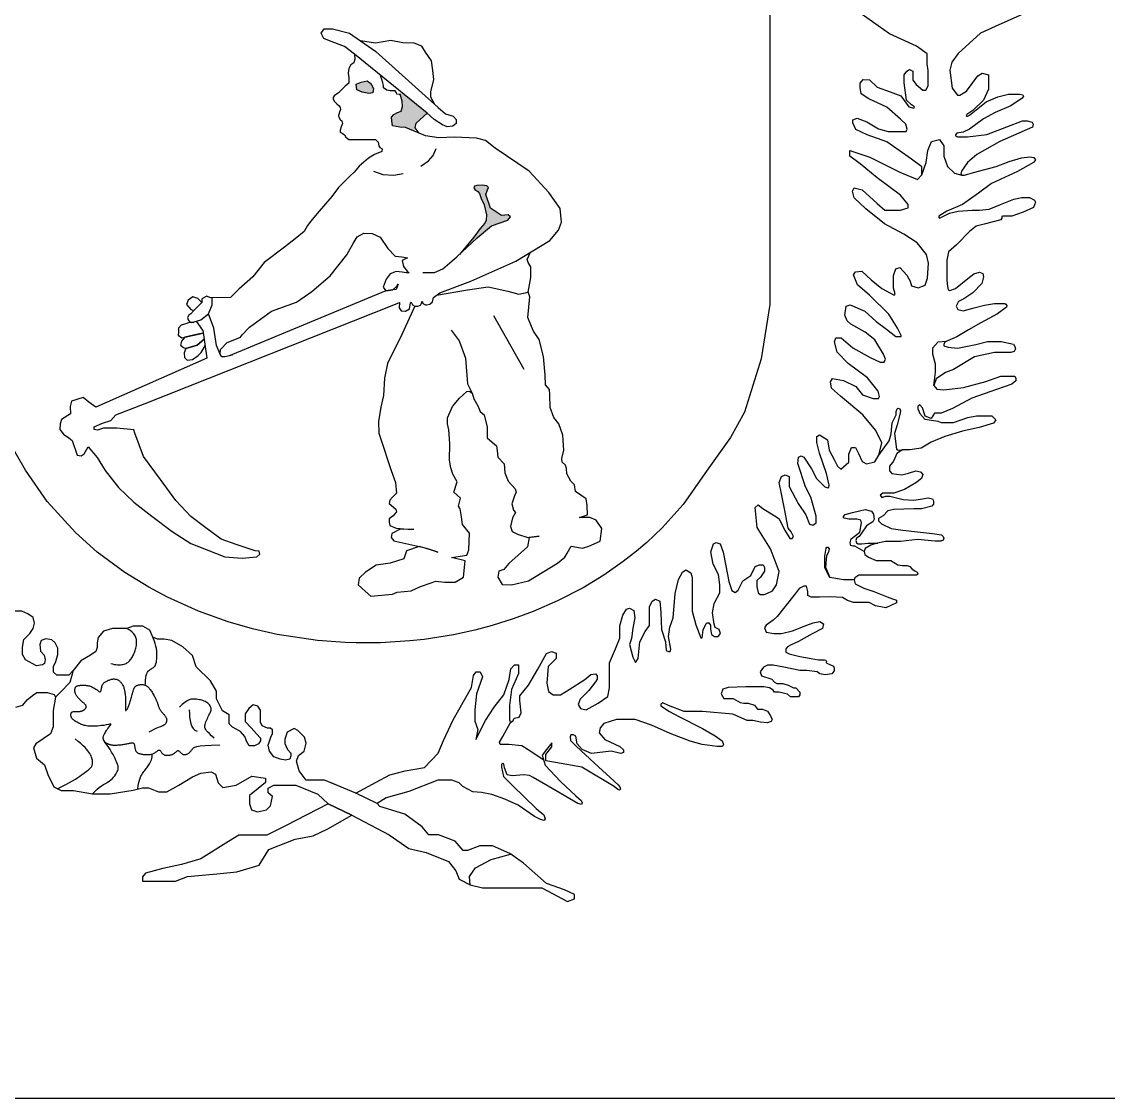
# Paper-space layout 'A4' of a CAD drawing. Header units: millimetres. Extents: x 277 to 487, y 39 to 336.
# Drawn here: x 305.95 to 318.36, y 115.08 to 127.39 of the extents above; entities that cross this region are included whole.
import ezdxf

# ---------------------------------------------------------------- set-up
doc = ezdxf.new("R2010")
doc.units = ezdxf.units.MM
doc.layers.add('ARQ_Prancha', color=7, linetype='Continuous')
doc.layers.add('ARQ_Vista 01', color=1, linetype='Continuous')

# ---------------------------------------------------------------- blocks, each defined once
blk = doc.blocks.new('BRASÃO ESTADO PARANÁ')
at = {"layer": 'ARQ_Vista 01'}
h = blk.add_hatch(color=256, dxfattribs=at)
h.paths.add_polyline_path([(3324.3, -31116.72), (3323.44, -31117.08), (3323.58, -31118.05), (3324.49, -31118.44), (3325.66, -31118.66), (3326.33, -31118.55), (3326.47, -31117.83), (3325.99, -31116.97), (3325.38, -31116.52)])
h.paths.add_polyline_path([(3331.24, -31121.73), (3330.6, -31121.95), (3329.95, -31122.28), (3329.53, -31122.78), (3329.59, -31123.38), (3329.75, -31124.28), (3330.98, -31124.5), (3331.98, -31124.56), (3333.46, -31125.17), (3333.82, -31123.8), (3335.7, -31122.05), (3331.54, -31118.68), (3331.06, -31118.78), (3331.38, -31119.99), (3331.48, -31120.93)])
blk.add_hatch(color=256, dxfattribs=at).paths.add_polyline_path([(3349.6, -31140.52), (3350.07, -31139.99), (3349.68, -31139.63), (3348.55, -31139.76), (3346.66, -31138.45), (3345.81, -31136.12), (3346.14, -31135.33), (3346.27, -31134.89), (3346.03, -31134.62), (3345.17, -31134.52), (3344.29, -31134.55), (3343.89, -31134.67), (3343.77, -31134.97), (3343.93, -31135.24), (3344.64, -31135.73), (3345.03, -31136.83), (3345.57, -31137.9), (3345.96, -31139.6), (3345.89, -31140.52), (3345.66, -31141.08), (3344.85, -31141.97), (3343.76, -31143.49), (3341.29, -31146.45), (3344.36, -31143.62), (3346.83, -31141.52)])
for points in [[(3438.47, -31104.96), (3433.73, -31107.13), (3431.15, -31108.24), (3427.31, -31111.75), (3426.23, -31113.29), (3425.89, -31114.67), (3426.29, -31117.77), (3427.19, -31118.96), (3427.59, -31118.96), (3428.77, -31118.27), (3430.73, -31115.65), (3431.45, -31115.19), (3432.56, -31115.47), (3432.56, -31117.91), (3431.67, -31119.82), (3429.87, -31121.61), (3428.83, -31122.33), (3428.73, -31122.52), (3428.78, -31122.6), (3428.92, -31122.6), (3429.28, -31122.39), (3432.18, -31120.13), (3434.15, -31119.23), (3436, -31118.77), (3437.96, -31118.77), (3438.45, -31118.9), (3438.58, -31119.14), (3438.38, -31119.5), (3436.42, -31120.81), (3433.73, -31121.96), (3431.72, -31123.06), (3429.29, -31124.84), (3428.19, -31125.38), (3427.09, -31125.54), (3426.86, -31125.83), (3426.86, -31125.97), (3427.21, -31126.14), (3428.93, -31126.14), (3432.28, -31125.77), (3435.71, -31124.45), (3438.44, -31123.4), (3439.23, -31123.4), (3440.1, -31123.64), (3440.28, -31123.96), (3440.12, -31124.5), (3434.52, -31126.95), (3430.53, -31129.19), (3428.93, -31130.56), (3427.91, -31132.1), (3427.76, -31132.54), (3427.95, -31132.76), (3428.43, -31132.76), (3429.96, -31132.34), (3433.89, -31131.29), (3436.12, -31130.39), (3438.23, -31129.79), (3439.69, -31129.6), (3440.39, -31129.73), (3440.69, -31130.11), (3440.34, -31130.61), (3437.54, -31132.15), (3433.1, -31134.21), (3430.81, -31135.87), (3428.07, -31137.86), (3425.34, -31138.97), (3423.96, -31139.87), (3423.96, -31140.1), (3424.1, -31140.18), (3424.46, -31140.05), (3425.82, -31139.31), (3427.3, -31138.98), (3429.75, -31138.84), (3430.99, -31138.84), (3432.65, -31138.62), (3434.6, -31137.86), (3436.92, -31136.89), (3438.32, -31136.65), (3439.61, -31136.65), (3440.5, -31137.08), (3440.65, -31137.42), (3440.31, -31138.36), (3438.55, -31139.14), (3436.56, -31139.87), (3435.17, -31139.87), (3435.01, -31139.87), (3434.88, -31139.91), (3434.84, -31140), (3434.84, -31140.18), (3434.67, -31140.48), (3431.8, -31141.22), (3430.41, -31141.58), (3429.25, -31142.47), (3427.03, -31144.79), (3425.63, -31145.98), (3425.36, -31147.46), (3425.36, -31150.88), (3425.48, -31151.98), (3425.61, -31152.56), (3425.91, -31152.66), (3426.84, -31152.36), (3428.97, -31150.64), (3430, -31149.78), (3430.99, -31149.54), (3431.57, -31149.72), (3431.71, -31150.34), (3431.41, -31151.46), (3429.86, -31153.06), (3428.28, -31154.12), (3427.4, -31154.6), (3426.98, -31155.36), (3427.25, -31155.94), (3428.17, -31156.17), (3430.06, -31155.69), (3431.86, -31155.21), (3433.61, -31154.93), (3435.35, -31154.93), (3435.54, -31155.04), (3435.74, -31155.29), (3435.64, -31155.56), (3434.11, -31156.71), (3431.24, -31158.29), (3429.1, -31159.47), (3427.11, -31160.69), (3425.06, -31161.53), (3424.86, -31161.93), (3424.86, -31162.24), (3425.59, -31162.48), (3427.19, -31162.62), (3430.37, -31161.99), (3432.37, -31161.48), (3434.72, -31161.48), (3436.84, -31161.93), (3437.11, -31162.33), (3437.21, -31162.74), (3437, -31163.19), (3436.42, -31163.37), (3433.58, -31163.37), (3430.13, -31164.14), (3426.52, -31166.31), (3425.11, -31166.86), (3423.53, -31167.91), (3423.15, -31169.06), (3423.63, -31169.69), (3424.85, -31169.83), (3428.22, -31169.4), (3432.11, -31168.37), (3434.69, -31167.49), (3437.07, -31167.49), (3437.29, -31167.87), (3437.29, -31168.25), (3436.57, -31168.83), (3433.91, -31169.78), (3429.7, -31171.24), (3426.36, -31173.03), (3424.41, -31173.88), (3423.24, -31173.88), (3422.68, -31174.75), (3421.62, -31174.37), (3421.17, -31172.96), (3420.73, -31172.43), (3420.39, -31172.66), (3420.39, -31173.11), (3420.73, -31173.89), (3421.57, -31174.89), (3422.72, -31175.05), (3423.79, -31175.22), (3424.4, -31175.44), (3426.53, -31175.44), (3429, -31174.63), (3430.46, -31174.34), (3433.13, -31174.34), (3433.82, -31174.99), (3433.44, -31175.56), (3430.95, -31176.33), (3428.09, -31176.95), (3425.02, -31177.9), (3422.68, -31178.88), (3420.94, -31179.9), (3418.97, -31180.17), (3417.7, -31180.17), (3416.72, -31180.83), (3416.19, -31182.12), (3415.45, -31182.98), (3415.45, -31183.82), (3415.88, -31184.27), (3417.6, -31184.5), (3418.73, -31184.24), (3419.99, -31183.81), (3420.83, -31184), (3421.23, -31184.44), (3420.97, -31185.13), (3420.04, -31185.87), (3418.09, -31187.02), (3416.25, -31187.69), (3414.32, -31187.69), (3413.86, -31188.01), (3414.16, -31188.44), (3414.86, -31188.21), (3415.51, -31188.21), (3416.68, -31188.48), (3417.83, -31188.74), (3419.6, -31188.88), (3420.85, -31188.71), (3422.12, -31188.48), (3422.88, -31188.62), (3423.07, -31188.98), (3423.07, -31189.55), (3422.77, -31189.89), (3420.98, -31190.37), (3419.66, -31190.37), (3416.21, -31190.49), (3415.16, -31190.72), (3414.37, -31191.58), (3413.55, -31192.06), (3413.55, -31192.44), (3414.11, -31192.96), (3415.75, -31193.78), (3417.75, -31194.08), (3420.29, -31194.32), (3422.89, -31194.65), (3424.46, -31194.88), (3424.75, -31195.15), (3424.84, -31195.43), (3424.75, -31195.76), (3424.34, -31195.96), (3423.35, -31195.96), (3420.33, -31195.64), (3417.4, -31196.02), (3414.78, -31196.02), (3413.11, -31196.36), (3412.27, -31196.66), (3411.26, -31197.21), (3411.1, -31197.71), (3411.19, -31198.24), (3411.83, -31198.74), (3413.2, -31199.3), (3415.08, -31199.3), (3415.71, -31199.3), (3416.89, -31200.01), (3417.71, -31200.14), (3418.53, -31200.14), (3418.97, -31200.3), (3419.37, -31200.81), (3419.86, -31201.06), (3420.22, -31201.32), (3420.39, -31201.53), (3420.39, -31201.65), (3420.13, -31201.83), (3418.83, -31201.83), (3414.93, -31201.83), (3412.66, -31201.83), (3410.17, -31201.83), (3409.85, -31202.03), (3409.49, -31202.3), (3409.35, -31202.62), (3409.54, -31203.3), (3411.02, -31204.05), (3412.8, -31204.65), (3415.09, -31205.54), (3416.02, -31205.88), (3416.67, -31206.14), (3416.67, -31206.61), (3415.73, -31207.05), (3414.85, -31207.46), (3413.08, -31207.1), (3411.94, -31206.54), (3410.67, -31206.54), (3409.25, -31206.54), (3408.24, -31206.19), (3407.38, -31205.67), (3405.31, -31205.53), (3403.41, -31205.62), (3401.94, -31205.62), (3401.36, -31205.32), (3401.36, -31204.62), (3401.13, -31203.7), (3400.71, -31203.7), (3399.89, -31204.13), (3399.19, -31205.06), (3397.43, -31207.29), (3396.1, -31208.95), (3395.39, -31209.61), (3394.22, -31210.45), (3393.91, -31210.89), (3394.2, -31211.63), (3395.54, -31211.89), (3396.85, -31211.89), (3398.74, -31211.41), (3401.19, -31210.47), (3402.3, -31210.05), (3403.44, -31209.82), (3404.06, -31210.22), (3403.91, -31211.04), (3402.12, -31211.93), (3399.8, -31213.28), (3398.53, -31213.85), (3397.85, -31214.19), (3397.59, -31214.55), (3397.59, -31215.13), (3398.17, -31215.39), (3399.99, -31215.86), (3401.97, -31216.19), (3403.2, -31216.41), (3404.24, -31216.41), (3404.47, -31216.5), (3404.59, -31216.7), (3404.57, -31216.91), (3404.64, -31217.03), (3405.16, -31217.25), (3405.79, -31217.52), (3405.91, -31217.88), (3405.91, -31218.33), (3405.5, -31218.87), (3404.35, -31219.03), (3403.45, -31218.87), (3402.97, -31218.52), (3401.23, -31218.26), (3400.03, -31218.26), (3397.24, -31217.72), (3395.39, -31217.36), (3394.42, -31217.36), (3393.71, -31217.68), (3393.16, -31218.49), (3393.37, -31219.22), (3395.2, -31219.76), (3395.62, -31220.3), (3396.01, -31220.54), (3397.05, -31220.54), (3398.01, -31220.78), (3398.9, -31221.29), (3399.33, -31221.29), (3400.03, -31222.04), (3400.03, -31222.46), (3399.76, -31222.8), (3398.41, -31222.8), (3397.87, -31222.38), (3397.37, -31222.22), (3396.46, -31222.03), (3395.66, -31222.03), (3395.41, -31221.65), (3394.79, -31221.25), (3393.82, -31221.09), (3392.44, -31221.09), (3390.7, -31221.09), (3387.62, -31221.21), (3386.73, -31221.48), (3386.45, -31222.32), (3386.89, -31223.09), (3388.53, -31223.09), (3389.72, -31223.79), (3390.32, -31223.93), (3391.09, -31223.93), (3392.2, -31224.26), (3392.68, -31224.97), (3393.56, -31224.97), (3394.4, -31225.29), (3394.97, -31226.09), (3395.21, -31226.73), (3395.06, -31227.1), (3394.4, -31227.3), (3393.22, -31227.18), (3391.92, -31226.88), (3390.91, -31226.88), (3388.43, -31225.8), (3383.24, -31225.36), (3380.05, -31225.36), (3377.37, -31224.31), (3376.35, -31223.85), (3376.05, -31224.08), (3376.05, -31224.37), (3377.51, -31225.33), (3379.15, -31226.24), (3383.23, -31228.3), (3385.4, -31229.56), (3386.62, -31230.44), (3386.86, -31231.04), (3386.64, -31231.39), (3385.75, -31231.39), (3383.15, -31231.02), (3381.07, -31230.45), (3377.61, -31229.14), (3374.43, -31227.73), (3371.58, -31226.74), (3368.37, -31226.74), (3366.18, -31227.45), (3365.58, -31228.17), (3365.41, -31229.02), (3366.35, -31230.2), (3368.94, -31231.4), (3369.61, -31231.95), (3369.61, -31232.42), (3369.15, -31232.6), (3367.43, -31232.18), (3364.05, -31232.61), (3362.45, -31231.93), (3361.58, -31230.91), (3361.38, -31229.6), (3360.94, -31229.39), (3360.52, -31229.39), (3360.36, -31229.73), (3360.44, -31230.35), (3361.43, -31231.31), (3364.6, -31234.26), (3368.65, -31238.02), (3368.95, -31238.36), (3369.09, -31238.74), (3368.91, -31238.91), (3368.61, -31238.8), (3367.99, -31238.29), (3362.4, -31234.98), (3357.85, -31234.15), (3356.18, -31233.87), (3356.18, -31232.75), (3357.21, -31231.43), (3357.21, -31230.78), (3356.31, -31231.92), (3355.54, -31232.89), (3356.08, -31234.61), (3358.72, -31237.41), (3361.36, -31239.89), (3362.28, -31240.74), (3362.45, -31241.12), (3362.34, -31241.38), (3361.71, -31241.25), (3356.56, -31238.24), (3353.99, -31236.74), (3353.38, -31236.39), (3352.36, -31236.28), (3350.39, -31236.48), (3349.51, -31236.3), (3349.06, -31235.08), (3348.94, -31234.4), (3348.75, -31234.31), (3348.55, -31234.46), (3348.55, -31234.95), (3348.9, -31236.58), (3350.41, -31238.12), (3354.54, -31242.11), (3355.83, -31243.16), (3356.06, -31243.86), (3355.88, -31244.19), (3355.24, -31243.98), (3354.21, -31243.45), (3351.41, -31241.54), (3349.12, -31240.49), (3346.87, -31239.7), (3345.1, -31239.35), (3343.58, -31239.21), (3341.84, -31238.32), (3341.21, -31237.64), (3339.95, -31237.2), (3337.53, -31237.2), (3332.55, -31239.17), (3328.66, -31240.26), (3327.07, -31241.25), (3323.42, -31239.45), (3326.91, -31237.55), (3329.26, -31236.27), (3331.92, -31235.62), (3335.26, -31235.01), (3337.63, -31232.55), (3338.53, -31230.36), (3340.22, -31226.78), (3342.13, -31223.34), (3343.33, -31221.22), (3343.73, -31219.13), (3344.19, -31218.52), (3344.83, -31218.52), (3345.24, -31219.34), (3344.24, -31222.3), (3343.92, -31225.08), (3343.92, -31227.01), (3344.46, -31228.45), (3344.12, -31230.21), (3345.79, -31226.9), (3347.28, -31224.59), (3348.92, -31222.46), (3349.85, -31219.81), (3350.17, -31217.98), (3350.75, -31217.32), (3351.47, -31217.32), (3351.47, -31218.8), (3350.25, -31221.56), (3349.93, -31224.33), (3349.93, -31226.79), (3350.11, -31227.27), (3350.52, -31226.92), (3350.73, -31226.48), (3351.57, -31226.34), (3351.93, -31225.59), (3351.72, -31223.48), (3351.72, -31222.65), (3353.18, -31220.83), (3354.8, -31218.03), (3356.27, -31215.34), (3357.18, -31215.01), (3357.94, -31215.3), (3357.94, -31216.23), (3356.61, -31217.61), (3356.36, -31220.47), (3356.65, -31221.92), (3357.45, -31222.5), (3358.72, -31222.5), (3360.21, -31221.56), (3362.9, -31219.83), (3363.97, -31218.99), (3364.73, -31218.84), (3365.05, -31219.19), (3365.05, -31219.75), (3364.75, -31220.25), (3363.58, -31221.7), (3362.09, -31223.23), (3361.76, -31224.13), (3362.15, -31224.82), (3363.16, -31225.07), (3365.23, -31223.92), (3366.89, -31222.76), (3367.18, -31221.26), (3367.18, -31216.96), (3368.2, -31214.55), (3368.93, -31212.67), (3368.93, -31210.55), (3369.45, -31208.73), (3370.12, -31207.66), (3370.62, -31207.49), (3371.36, -31207.93), (3371.52, -31209.19), (3371.19, -31210.98), (3370.97, -31212.75), (3370.62, -31213.79), (3371.21, -31216), (3371.67, -31216.88), (3372.09, -31216.2), (3372.42, -31213.33), (3373.32, -31211.55), (3374.04, -31210.51), (3374.04, -31207.27), (3374.53, -31206.31), (3375.11, -31205.96), (3375.85, -31206.28), (3376, -31208.24), (3376.16, -31211.2), (3376.8, -31213.33), (3376.95, -31214.8), (3377.32, -31215.01), (3377.64, -31215.01), (3377.75, -31214.57), (3377.35, -31212.38), (3377.59, -31210.81), (3378.13, -31209.2), (3378.5, -31205.01), (3379.07, -31202.59), (3379.76, -31201.3), (3380.35, -31200.9), (3381.18, -31201.4), (3381.42, -31202.25), (3381.42, -31204.7), (3381.42, -31208.03), (3382.08, -31210.4), (3382.93, -31212.61), (3383.14, -31212.61), (3383.35, -31211.27), (3383.83, -31210.19), (3384.03, -31210.04), (3384.33, -31210.04), (3384.61, -31210.47), (3384.61, -31211.16), (3384.78, -31212.05), (3385.27, -31212.4), (3385.89, -31212.4), (3386.29, -31211.86), (3386.07, -31211.2), (3385.39, -31210.83), (3385.2, -31210.25), (3384.94, -31208.32), (3385.22, -31206.69), (3386.23, -31204.87), (3386.23, -31203.48), (3385.98, -31201.69), (3385.03, -31199.93), (3384.65, -31197.81), (3385.1, -31196.41), (3385.59, -31196.16), (3386.27, -31196.41), (3386.8, -31197.85), (3387.24, -31200.18), (3387.75, -31202.93), (3388.25, -31204.45), (3388.86, -31204.8), (3389.36, -31204.39), (3390.15, -31202.8), (3391.57, -31201.85), (3392.28, -31200.35), (3393.04, -31200.01), (3393.66, -31200.01), (3393.9, -31200.48), (3393.9, -31201.12), (3393.21, -31202.15), (3392.58, -31202.72), (3392.58, -31203.76), (3392.79, -31204.89), (3393.15, -31205.18), (3393.87, -31205.18), (3394.29, -31204.96), (3395.27, -31204.52), (3395.97, -31203.46), (3396.44, -31201.21), (3394.96, -31197.3), (3392.63, -31193.61), (3392.27, -31190.12), (3392.79, -31189.69), (3393.6, -31190.32), (3395.56, -31191.53), (3396.36, -31192.05), (3397.5, -31194.16), (3398.28, -31195.5), (3398.67, -31195.5), (3398.89, -31195.16), (3398.51, -31194.32), (3397.98, -31193.71), (3397.41, -31190.63), (3396.86, -31187.79), (3396.44, -31185.85), (3396.85, -31184.8), (3397.49, -31184.49), (3398.19, -31184.77), (3398.19, -31185.32), (3398.19, -31186.49), (3399.72, -31189.45), (3401.02, -31191.4), (3401.69, -31192.99), (3402.25, -31193.2), (3402.85, -31192.77), (3402.85, -31191.61), (3401.89, -31188.34), (3401, -31186.56), (3399.66, -31182.57), (3399.79, -31181.44), (3400.21, -31181.24), (3400.68, -31181.44), (3402, -31183.46), (3402.87, -31185.13), (3404.31, -31186.6), (3404.82, -31186.77), (3405, -31186.68), (3405.08, -31186.3), (3404.59, -31184.29), (3403.4, -31180.78), (3402.94, -31178.91), (3402.94, -31177.9), (3403.42, -31177.6), (3404.76, -31178.47), (3405.06, -31180.23), (3406.01, -31181.94), (3406.5, -31182.99), (3407.1, -31183.53), (3408.43, -31182.29), (3408.43, -31180.91), (3408.91, -31179.79), (3409.58, -31179.79), (3410.15, -31180.83), (3410.73, -31182.21), (3411.51, -31182.58), (3412.97, -31182.28), (3413.61, -31181.11), (3414.13, -31178.98), (3413.11, -31176.86), (3410.9, -31174.17), (3407.01, -31170.94), (3405.49, -31169.54), (3405.29, -31168.45), (3405.64, -31167.88), (3407.56, -31168.19), (3409.66, -31169.23), (3410.8, -31170.67), (3412.66, -31171.3), (3413.6, -31171.3), (3413.74, -31170.96), (3413.5, -31170.04), (3411.67, -31167.73), (3408.37, -31165.26), (3406.45, -31163.32), (3406.01, -31161.57), (3406.24, -31160.87), (3407.12, -31160.87), (3409.13, -31162.6), (3412.16, -31164.24), (3413.89, -31165.07), (3414.53, -31165.07), (3414.81, -31164.53), (3414.44, -31163.69), (3412.93, -31161.21), (3411.3, -31159.9), (3408.79, -31158.47), (3408.15, -31157.92), (3407.76, -31156.92), (3407.97, -31155.4), (3408.68, -31155.18), (3411.19, -31156.24), (3413.16, -31158.05), (3414.95, -31159.36), (3416.54, -31160.64), (3417.49, -31160.64), (3417.49, -31160.43), (3416.86, -31159.16), (3415.38, -31156.76), (3412.05, -31153.48), (3409.94, -31151.69), (3409.28, -31149.96), (3409.63, -31149.48), (3410.7, -31149.33), (3412.32, -31150.87), (3414.18, -31152.32), (3416.3, -31153.5), (3416.48, -31153.28), (3416.19, -31152.29), (3416.19, -31150.11), (3416.56, -31148.92), (3417.27, -31148.7), (3418.49, -31150.04), (3419.06, -31151.08), (3419.29, -31151.88), (3420.4, -31152.23), (3421.65, -31151.76), (3422.03, -31150.54), (3422.21, -31147.98), (3421.86, -31146.45), (3420.23, -31144.45), (3417.92, -31142.94), (3414.62, -31141.19), (3411.39, -31138.59), (3409.39, -31136.68), (3409.11, -31135.55), (3409.4, -31134.97), (3410.74, -31135.33), (3413.36, -31137.66), (3414.69, -31138.83), (3417.38, -31138.83), (3418.69, -31138.39), (3418.69, -31137.83), (3417.35, -31136.23), (3413.37, -31133.21), (3410.4, -31130.83), (3408.63, -31129.52), (3408.63, -31128.5), (3412.07, -31129.66), (3417.26, -31132.24), (3420.32, -31133.55), (3421.04, -31132.74), (3421.04, -31131.36), (3419.27, -31130.02), (3415.02, -31127.02), (3411.63, -31125.82), (3409.68, -31124.9), (3409.13, -31123.77), (3409.13, -31123.23), (3409.87, -31122.95), (3411.54, -31123.56), (3413.6, -31124.8), (3415.23, -31125.23), (3417.22, -31125.23), (3418.33, -31125.23), (3418.54, -31124.81), (3418.32, -31123.97), (3417.37, -31123.13), (3414.99, -31121.03), (3411.92, -31119.62), (3410.59, -31118.74), (3410.39, -31117.66), (3410.39, -31116.87), (3410.92, -31116.24), (3412.02, -31116.34), (3413.32, -31117.57), (3415.61, -31118.38), (3417.42, -31119.06), (3418.83, -31120.99), (3419.69, -31121.23), (3419.78, -31120.98), (3419.28, -31120.65), (3418.42, -31119.85), (3418.03, -31116.82), (3418.03, -31115.45), (3418.45, -31114.83), (3418.92, -31114.56), (3419.52, -31114.8), (3419.52, -31115.45), (3419.52, -31116.37), (3420.07, -31117.14), (3421.25, -31118.08), (3421.76, -31118.08), (3422.17, -31117.33), (3422.17, -31115.88), (3422.17, -31114.7), (3421.96, -31113.55), (3421.96, -31111.84), (3420.14, -31110.51), (3415.5, -31108.37), (3410.58, -31104.9)], [(3394.82, -31058.62), (3394.82, -31155.11), (3393.31, -31164.48), (3390.45, -31173.71), (3388.07, -31178.08), (3384.03, -31183.72), (3379.87, -31189.6), (3376.23, -31193.66), (3373.58, -31196.16), (3371.81, -31197.68), (3369.53, -31199.47), (3366.18, -31201.81), (3362.61, -31203.98), (3358.22, -31206.26), (3353.98, -31208.11), (3350.56, -31209.37), (3346.94, -31210.51), (3343.92, -31211.31), (3340.28, -31212.1), (3335.17, -31212.91), (3332.71, -31213.18), (3327.63, -31213.49), (3323.45, -31213.51), (3321.54, -31213.45), (3316.79, -31213.09), (3309.83, -31212.04), (3305.6, -31211.08), (3301.37, -31209.87), (3296.25, -31208.03), (3290.89, -31205.62), (3287.69, -31203.91), (3283.56, -31201.36), (3278.8, -31197.84), (3275.01, -31194.46), (3270.17, -31189.13), (3266.4, -31183.72), (3261.47, -31175.19)], [(3323.16, -31111.87), (3321.47, -31110.54), (3318.86, -31109.56), (3317.88, -31109.19), (3317.43, -31108.28), (3317.92, -31107.5), (3319.35, -31107.5), (3322.3, -31108.24), (3326.83, -31111.43), (3337.62, -31121.08), (3338.87, -31122.2), (3340.2, -31122.59), (3340.72, -31123.18), (3340.72, -31123.87), (3340.13, -31124.31), (3339.17, -31124.42), (3338.34, -31124.11), (3336.89, -31123.18), (3335.61, -31121.98)], [(3337.04, -31120.57), (3336.32, -31119.3), (3336.34, -31118.39), (3336.85, -31116.27), (3336.68, -31114.68), (3336.46, -31113.06), (3335.45, -31111.52), (3334.77, -31110.49), (3333.45, -31109.98), (3331.52, -31109.91), (3329.42, -31109.52), (3326.82, -31109.98), (3324.22, -31109.59)], [(3306.01, -31197.6), (3302.77, -31196.5), (3300.17, -31195.62), (3297.54, -31193.66), (3294.91, -31191.69), (3292.36, -31188.94), (3289.68, -31185.28), (3286.78, -31181.33), (3285.26, -31177.33), (3285.09, -31176.72), (3282.17, -31176.44), (3279.89, -31176.44), (3278.82, -31176.81), (3278.28, -31176.67), (3278.23, -31176.23), (3279.71, -31175.57), (3281.13, -31175.15), (3282, -31174.15), (3287.04, -31172.16), (3330.22, -31155.06), (3330.95, -31154.77), (3330.9, -31155.67), (3331.21, -31156.21), (3331.95, -31156.25), (3332.67, -31155.83), (3332.83, -31154.83), (3332.96, -31154.72), (3333.06, -31154.92), (3333.19, -31155.16), (3333.58, -31155.4), (3334.12, -31155.36), (3334.53, -31155.24), (3334.72, -31154.85), (3334.84, -31154.51), (3334.96, -31154.91), (3335.43, -31155.16), (3335.65, -31155.14), (3336.18, -31155.03), (3336.61, -31154.63), (3336.8, -31153.87), (3337.88, -31153.06), (3343.23, -31151.05), (3350.99, -31147.6), (3356.89, -31144.05), (3358.35, -31142.29), (3358.88, -31140.88), (3358.64, -31138.55), (3356.69, -31135.78), (3353.28, -31132.08), (3347.44, -31128.09), (3345.78, -31126.82), (3344.21, -31126.37), (3340.43, -31126.2), (3337.7, -31126.34), (3335.42, -31126), (3334.33, -31125.52), (3333.61, -31124.6), (3333.82, -31123.8), (3335.7, -31122.05), (3323.16, -31111.87), (3323.22, -31112.76), (3323.03, -31113.41), (3322.55, -31113.75), (3322.19, -31114.37), (3322.06, -31115.17), (3322.17, -31115.99), (3322.21, -31116.89), (3321.58, -31117.43), (3320.43, -31118.54), (3319.69, -31119.06), (3319.47, -31119.38), (3319.47, -31119.68), (3319.75, -31120.04), (3320.14, -31120.46), (3320.5, -31120.82), (3320.71, -31121.12), (3320.73, -31121.43), (3320.65, -31121.71), (3320.4, -31122.49), (3320.47, -31122.79), (3320.69, -31123.14), (3321, -31123.41), (3321.09, -31123.88), (3320.86, -31124.43), (3320.68, -31125.01), (3320.72, -31125.35), (3321.06, -31125.51), (3321.43, -31125.83), (3321.7, -31126.2), (3322.21, -31126.59), (3323.71, -31126.63), (3326.78, -31126.61), (3327.27, -31127.06), (3327.35, -31127.71), (3327.54, -31128.01), (3327.93, -31128.24), (3327.86, -31128.69), (3326.65, -31129.2), (3325.57, -31129.84), (3323.98, -31131.25), (3323.14, -31132.27), (3322.34, -31132.93), (3320.39, -31134.9), (3319.24, -31136.44), (3316.72, -31139.41), (3315.62, -31140.7), (3315.04, -31141.44), (3314.51, -31142.5), (3312.96, -31143.74), (3311.12, -31145.21), (3307.59, -31147.86), (3305.65, -31150.31), (3303.2, -31152.47), (3301.76, -31153.91), (3298.31, -31153.92)], [(3334.33, -31125.52), (3331.98, -31124.56), (3330.98, -31124.5), (3329.75, -31124.28), (3329.59, -31123.38), (3329.53, -31122.78), (3329.95, -31122.28), (3330.6, -31121.95), (3331.24, -31121.73), (3331.48, -31120.93), (3331.38, -31119.99), (3331.06, -31118.78), (3330.85, -31118.83), (3330.45, -31118.79), (3330.42, -31118.57), (3330.16, -31118.23), (3329.69, -31118.2), (3329.34, -31118.23), (3328.77, -31118.1), (3328.18, -31117.71), (3328.18, -31117.28), (3328.08, -31116.81), (3327.87, -31116.27), (3327.65, -31115.52)], [(3323.44, -31117.08), (3324.3, -31116.72), (3325.38, -31116.52), (3325.99, -31116.97), (3326.47, -31117.83), (3326.33, -31118.55), (3325.66, -31118.66), (3324.49, -31118.44), (3323.58, -31118.05), (3323.44, -31117.08)], [(3421.04, -31132.74), (3421.78, -31130.61), (3422.09, -31128.49), (3422.7, -31126.99), (3424.1, -31126.61), (3424.86, -31127.73), (3424.86, -31129.49), (3425.49, -31131.29), (3426.7, -31132.41), (3427.95, -31132.76)], [(3334.63, -31131.21), (3335.96, -31130.29), (3336.72, -31129.36), (3337.26, -31128.18)], [(3326.44, -31132.08), (3328.04, -31132.64), (3329.93, -31132.79), (3331.56, -31132.5)], [(3334.98, -31149.59), (3336.95, -31149.56), (3338.41, -31148.93), (3340.82, -31146.89), (3344.36, -31143.62), (3346.83, -31141.52), (3349.6, -31140.52), (3350.07, -31139.99), (3349.68, -31139.63), (3348.55, -31139.76), (3346.66, -31138.45), (3345.81, -31136.12), (3346.14, -31135.33), (3346.27, -31134.89), (3346.03, -31134.62), (3345.17, -31134.52), (3344.29, -31134.55), (3343.89, -31134.67), (3343.77, -31134.97), (3343.93, -31135.24), (3344.45, -31135.6), (3344.71, -31135.92), (3345.03, -31136.83), (3345.57, -31137.9), (3345.96, -31139.6), (3345.89, -31140.52), (3345.66, -31141.08), (3344.85, -31141.97), (3343.76, -31143.49), (3341.29, -31146.45)], [(3302.12, -31163.84), (3300.79, -31164.16), (3300.31, -31164.11), (3300.01, -31163.7), (3300.03, -31162.85), (3301.2, -31161.65), (3302.51, -31161.13), (3303.49, -31160.74), (3303.8, -31160.34), (3305.07, -31158.99), (3308.83, -31156.27), (3313.14, -31154.71), (3315.83, -31152.84), (3318.96, -31150.15), (3321.84, -31146.52), (3322.95, -31144.57), (3323.64, -31143.43), (3324.8, -31142.77), (3326.23, -31142.83), (3327.61, -31143.48), (3328.92, -31145.43), (3330.16, -31146.74), (3331.35, -31146.9), (3332.34, -31147.04), (3331.42, -31147.51), (3331.63, -31148.52), (3332.27, -31149.37), (3332.62, -31149.64), (3332.06, -31149.66), (3331.38, -31149.49), (3330.37, -31149.43), (3329.31, -31149.8), (3328.62, -31150.7), (3328.12, -31152.11), (3328.6, -31152.74), (3329.81, -31152.56), (3330.51, -31151.87), (3330.72, -31151.57), (3330.38, -31152.5), (3329.81, -31152.56), (3328.6, -31152.74), (3301.45, -31164)], [(3337.34, -31153.47), (3342.68, -31152.57), (3346.26, -31152.04), (3349.6, -31152.78), (3351.53, -31153.34), (3353.11, -31152.95), (3353.57, -31150.46), (3353.6, -31148.57), (3353.11, -31147.87), (3352.98, -31147.33), (3353.52, -31146.08)], [(3333.58, -31155.4), (3331.35, -31160.29), (3328.86, -31165.26), (3328.32, -31167.82), (3328.16, -31170.78), (3327.7, -31172.8), (3327.31, -31175.27), (3327.36, -31177.28), (3328.34, -31180.22), (3328.83, -31181.69), (3329.52, -31183.74), (3330.25, -31185.83), (3330.43, -31187.66), (3329.81, -31188.31), (3329.28, -31188.88), (3329.13, -31189.43), (3329.88, -31190.06), (3330.31, -31190.42), (3330.42, -31190.91), (3329.83, -31191.58), (3329.15, -31192.08), (3329.18, -31192.67), (3329.29, -31193.23), (3330.36, -31193.68), (3332.39, -31193.9), (3333.39, -31193.88), (3330.92, -31193.92), (3329.6, -31194.65), (3329.47, -31195.29), (3329.96, -31195.91), (3332, -31196.35), (3335.11, -31197.02), (3336.94, -31197.64), (3337.53, -31197.84), (3336.02, -31197.33), (3334.31, -31196.85), (3332.14, -31197.59), (3331.67, -31198.99), (3329.34, -31199.77), (3326.89, -31200.08), (3325.08, -31201.32), (3323.99, -31202.31), (3323.78, -31203.5), (3325.03, -31204.6), (3325.99, -31205.44), (3329.7, -31205.12), (3330.53, -31204.75), (3332.92, -31204.55), (3334.58, -31203.77), (3336.55, -31203.1), (3337.17, -31202.88), (3338.73, -31203.04), (3340.55, -31203.04), (3341.95, -31202.16), (3342.26, -31199.36), (3342.26, -31199.36), (3339.93, -31198.79), (3342.57, -31198.38), (3342.89, -31197.44), (3342.99, -31194.59), (3341.79, -31193.09), (3341.63, -31191.73), (3341.41, -31190.39), (3341.12, -31189.88), (3341.45, -31188.54), (3340.32, -31187.49), (3340.9, -31185.71), (3340.11, -31184.4), (3339.81, -31183.3), (3339.56, -31181.97), (3339.64, -31179.08), (3339.42, -31176.76), (3339.21, -31175.72), (3339.21, -31174.65), (3340.06, -31172.72), (3341.28, -31171.25), (3342.57, -31170.14), (3343.03, -31170.04), (3343.5, -31170.43), (3343.78, -31171.39), (3344.47, -31172.57), (3344.86, -31173.54), (3345.54, -31174.15), (3346.04, -31176.26), (3346.07, -31178.11), (3346.9, -31178.86), (3347.68, -31179.47), (3347.76, -31180.37), (3347.9, -31181.44), (3349.01, -31182.62), (3349.11, -31184.18), (3349.71, -31185.58), (3350.89, -31186.93), (3351.04, -31187.48), (3350.77, -31188.13), (3350.32, -31189.52), (3350.62, -31190.6), (3350.94, -31191), (3350.42, -31191.92), (3350.09, -31193.42), (3350.39, -31194.28), (3351.29, -31194.75), (3353.07, -31195.33), (3355.03, -31195.06), (3353.3, -31195.3), (3353.02, -31196.94), (3349.77, -31199.8), (3348.94, -31200.82), (3348.09, -31201.12), (3347.91, -31202.17), (3348.66, -31203.42), (3350.27, -31203.47), (3353.17, -31202.77), (3358.21, -31199.77), (3359.48, -31198.73), (3359.85, -31198.01), (3360.57, -31196.82), (3362.52, -31197.14), (3363.59, -31196.8), (3365.54, -31195.93), (3365.83, -31193.77), (3364.85, -31192.32), (3363.78, -31191.86), (3362.01, -31191.86), (3363.38, -31191.39), (3363.29, -31189.78), (3363.12, -31188.62), (3361.31, -31187.4), (3361.15, -31186.22), (3360.52, -31185.59), (3359.8, -31184.33), (3359.77, -31183.38), (3359.57, -31182.82), (3358.98, -31182.34), (3358.92, -31181.67), (3359.26, -31180.24), (3359.09, -31177.68), (3358.45, -31175.69), (3357.58, -31174.59), (3356.93, -31172.88), (3356.85, -31170.69), (3356.81, -31169.79), (3356.15, -31168.95), (3356.04, -31167.27), (3355.79, -31164.07), (3355.02, -31161.12), (3354.04, -31159.68), (3353.72, -31158.92), (3353.09, -31157.37), (3353.45, -31153.75), (3353.12, -31152.9)], [(3298.31, -31153.92), (3297.72, -31153.66), (3296.83, -31154.14), (3296.85, -31154.77), (3295.47, -31156.15), (3294.94, -31156.72), (3294.59, -31156.93), (3294.37, -31157.35), (3294.48, -31157.76), (3294.78, -31158.16), (3295.44, -31158.23), (3294.78, -31158.16), (3294.25, -31158.36), (3293.29, -31158.68), (3292.8, -31159.16), (3292.78, -31159.89), (3292.75, -31160.42), (3293.38, -31160.87), (3297.09, -31160.07), (3296.16, -31160.22), (3293.91, -31160.75), (3293.3, -31161.42), (3293.17, -31162.09), (3293.65, -31162.55), (3294.1, -31162.7), (3296.02, -31162.14), (3297.23, -31161.1), (3296.02, -31162.14), (3294.1, -31162.7), (3293.78, -31163.44), (3293.82, -31164.22), (3294.32, -31164.7), (3295.23, -31164.61), (3296.21, -31163.9), (3296.69, -31163.4), (3297.38, -31162.22)], [(3296.85, -31154.77), (3296.13, -31154.05), (3295.29, -31153.8), (3294.45, -31154.36), (3294.19, -31155.1), (3294.94, -31155.97), (3295.47, -31156.15), (3296.85, -31154.77)], [(3295.11, -31158.19), (3296.68, -31157.73), (3298, -31156.7), (3298.62, -31155.14), (3298.61, -31153.92)], [(3300.01, -31163.7), (3299.34, -31162.18), (3298.93, -31159.2), (3298, -31156.7)], [(3347.17, -31157), (3352.41, -31166.27)], [(3297.02, -31159.51), (3295.89, -31157.96)], [(3297.02, -31159.51), (3297.68, -31164.38), (3278.55, -31172.81), (3277.34, -31171.97), (3276.35, -31171.13), (3274.36, -31171.76), (3274.09, -31172.71), (3274.16, -31173.99), (3272.62, -31174.94), (3272.4, -31175.68), (3272.33, -31176.7), (3272.99, -31177.47), (3273.87, -31178.1), (3274.46, -31178.57), (3275.3, -31181.1), (3276.04, -31181.21), (3276.55, -31180.85), (3277.25, -31179.67), (3278.75, -31181.5), (3280.13, -31183.75), (3282.48, -31186.7), (3285.1, -31189.23), (3288.19, -31191.62), (3291.69, -31194.3), (3294.92, -31196.33), (3297.59, -31197.39), (3300.81, -31198.67), (3303.8, -31198.86), (3306.31, -31198.63), (3306.85, -31198.2), (3306.71, -31197.7), (3306.01, -31197.6)], [(3339.85, -31159.52), (3341.24, -31161.35), (3342.31, -31164.37), (3342.69, -31168.79), (3343.5, -31170.43)], [(3423.15, -31169.06), (3423.42, -31166.76), (3423.42, -31165.37), (3422.93, -31163.69), (3422.93, -31162.58), (3423.87, -31161.52), (3425.31, -31161.43)], [(3413.61, -31181.11), (3415.41, -31178.65), (3415.79, -31177.43), (3415.94, -31175.54), (3416.62, -31174.12), (3416.62, -31173.58), (3416.77, -31173.12), (3416.96, -31173.02), (3417.28, -31173.13), (3417.38, -31173.45), (3417.23, -31174.1), (3416.77, -31175.88), (3416.32, -31177.34), (3416.71, -31180.07), (3416.96, -31180.26), (3417.7, -31180.17)], [(3274.64, -31218.3), (3273.91, -31219.09), (3272.86, -31219.09), (3271.82, -31219.09), (3271.22, -31218.56), (3271.22, -31217.58), (3271.64, -31216.7), (3272.01, -31215.49), (3272.01, -31214.41), (3271.5, -31213.47), (3270.95, -31212.98), (3269.89, -31212.78), (3269.11, -31213.08), (3268.88, -31213.77), (3269.02, -31214.95), (3269.63, -31215.6), (3269.8, -31216.35), (3269.68, -31217.04), (3269.37, -31217.29), (3268.31, -31217.46), (3266.42, -31216.46), (3265.89, -31215.5), (3265.89, -31214.26), (3266.12, -31212.9), (3267.18, -31211.87), (3267.75, -31211.05), (3267.96, -31210.13), (3267.72, -31209.11), (3266.84, -31208.49), (3265.79, -31208.05), (3264.65, -31208.05)], [(3264.72, -31224.6), (3265.93, -31224.26), (3266.68, -31223.35), (3267.59, -31222.58), (3268.34, -31222.1), (3270.16, -31222.1), (3271.34, -31222.4), (3271.59, -31222.89)], [(3411.1, -31197.71), (3409.5, -31196.84), (3409.23, -31196.79), (3408.82, -31196.72), (3408.68, -31196.25), (3408.86, -31195.52), (3410.38, -31194.4), (3410.66, -31192.8), (3410.54, -31192.32), (3409.84, -31192.18), (3408.46, -31192.18), (3407.66, -31191.97), (3407.49, -31191.75), (3407.82, -31191.32), (3409.07, -31191.01), (3410.28, -31190.71), (3411.28, -31190.51), (3412.37, -31190.79), (3412.71, -31191.29), (3412.82, -31192.16), (3412.62, -31192.62), (3411.49, -31193.33), (3410.65, -31194.55), (3410.24, -31195.14), (3409.77, -31195.42), (3409.67, -31195.83), (3409.77, -31196.23), (3410.07, -31196.42), (3410.72, -31196.42), (3411.76, -31196.32), (3413.46, -31196.29)], [(3409.35, -31202.62), (3407.51, -31202.62), (3405.17, -31202.25), (3404.29, -31200.56), (3404.29, -31198.56), (3404.52, -31197.18), (3404.67, -31197.01), (3404.86, -31197.01), (3405.05, -31197.26), (3404.95, -31197.83), (3404.63, -31198.46), (3404.44, -31200.45), (3405.17, -31202.25)], [(3323.42, -31239.45), (3319.56, -31237.86), (3317.98, -31237.18), (3314.85, -31237.18), (3313.64, -31235.58), (3313.17, -31233.93), (3313.5, -31232.93), (3314.49, -31232.21), (3314.82, -31230.79), (3314.55, -31229.77), (3313.39, -31228.62), (3312.76, -31228.31), (3311.53, -31228.92), (3311.14, -31230.1), (3311.14, -31230.85), (3311.64, -31231.92), (3312.2, -31232.55), (3312.2, -31233), (3312.02, -31233.59), (3311.28, -31233.73), (3310.33, -31233.59), (3309.24, -31233.19), (3308.52, -31232.22), (3308.28, -31231.15), (3308.75, -31229.76), (3309.02, -31229.17), (3309.02, -31228.54), (3308.66, -31228.22), (3308.16, -31228.22), (3307.25, -31227.85), (3306.95, -31227.22), (3306.95, -31225.7), (3306.95, -31225.13), (3306.47, -31224.43), (3305.67, -31224.21), (3304.95, -31224.83), (3304.31, -31225.78), (3304.31, -31227.05), (3305.32, -31228.15), (3306.28, -31229.21), (3306.97, -31229.95), (3306.97, -31230.44), (3306.62, -31230.96), (3305.92, -31231.28), (3305, -31231.28), (3304.52, -31230.45), (3304.27, -31229.64), (3303.5, -31228.79), (3302.75, -31228.42), (3302.12, -31228.04), (3301.56, -31227.49), (3301.56, -31225.93), (3300.38, -31225.22), (3299.35, -31223.19), (3299.35, -31221.84), (3298.31, -31220.07), (3295.83, -31217.62), (3295.21, -31215.7), (3293.57, -31214.21), (3291.65, -31213.12), (3290.34, -31212.84), (3289.18, -31212.84), (3288.35, -31212.51), (3287.88, -31211.33), (3286.64, -31210.65), (3285.01, -31210.65), (3283.9, -31211.04), (3282.49, -31211.04), (3281.44, -31211.04), (3279.84, -31211.51), (3278.97, -31212.57), (3278.78, -31213.51), (3278.78, -31214.3), (3278.56, -31215.02), (3277.65, -31215.6), (3275.94, -31216.62), (3274.64, -31218.3), (3274.05, -31220.33), (3272.51, -31221.97), (3271.59, -31222.89), (3271.2, -31225.16), (3271.2, -31228.02), (3270.75, -31229.2), (3268.17, -31230.93), (3267.77, -31231.62), (3268.28, -31233.42), (3269.66, -31234.53), (3270.28, -31236.24), (3271.28, -31238.36), (3272.55, -31239), (3274.71, -31239), (3277.98, -31239.59), (3281, -31239.59), (3285, -31238.91), (3286.58, -31238.5), (3287.65, -31238.5), (3289.36, -31239.22), (3290.82, -31239.22), (3292.86, -31238.06), (3295.21, -31236.62), (3296.65, -31236.02), (3298.44, -31235.77), (3299.17, -31236.16), (3299.65, -31237.67), (3300.45, -31238.45), (3302.74, -31238.07), (3305.44, -31236.54), (3307.84, -31236.85), (3307.84, -31237.59), (3306.54, -31238.63), (3305.06, -31239.85), (3305.06, -31241.31), (3305.39, -31242.32), (3306.44, -31242.68), (3307.99, -31242.3), (3308.7, -31241.61), (3309.01, -31240.03), (3308.3, -31239.37), (3308.3, -31238.61), (3309.26, -31238.07), (3313.07, -31238.07), (3316.82, -31239.63), (3318.6, -31241.26), (3322.71, -31243.26), (3329.14, -31246.64), (3332.53, -31248.98), (3335.53, -31249.7), (3339.38, -31251.27), (3340.67, -31252.85), (3341.25, -31254.27), (3343.1, -31255.25), (3345.28, -31255.8), (3349.45, -31255.8), (3355.49, -31255.8), (3359.92, -31258.15), (3361.14, -31257.67), (3361.14, -31256.91), (3359.38, -31256.12), (3356.28, -31255.04), (3352.33, -31251.51), (3349.98, -31249.89), (3346.99, -31248.51), (3344.78, -31248.51), (3342.69, -31249.35), (3341.9, -31249.35), (3340.54, -31247.71), (3337.66, -31246.63), (3336.02, -31246.63), (3334.82, -31245.28), (3331.83, -31243.08), (3327.53, -31241.76), (3327.07, -31241.25), (3323.42, -31239.45), (3320.64, -31238.31), (3317.98, -31237.18)], [(3281.13, -31217.05), (3281.42, -31217.14), (3281.71, -31217.21), (3281.99, -31217.25), (3282.27, -31217.28), (3282.53, -31217.28), (3282.78, -31217.27), (3283.01, -31217.25), (3283.23, -31217.22), (3283.43, -31217.17), (3283.61, -31217.11), (3283.77, -31217.05), (3283.92, -31216.97), (3284.06, -31216.88), (3284.19, -31216.78), (3284.31, -31216.66), (3284.43, -31216.53), (3284.54, -31216.4), (3284.65, -31216.25), (3284.75, -31216.09), (3284.85, -31215.92), (3284.95, -31215.74), (3285.04, -31215.56), (3285.12, -31215.38), (3285.2, -31215.19), (3285.28, -31215.01), (3285.35, -31214.82), (3285.41, -31214.62), (3285.46, -31214.42), (3285.5, -31214.21), (3285.54, -31213.98), (3285.56, -31213.74), (3285.57, -31213.48), (3285.57, -31213.19), (3285.54, -31212.9), (3285.47, -31212.59), (3285.33, -31212.27), (3285.12, -31211.96), (3284.83, -31211.64), (3284.42, -31211.33), (3283.9, -31211.04)], [(3287.09, -31220.61), (3287.1, -31220.01), (3287.15, -31219.51), (3287.22, -31219.12), (3287.32, -31218.81), (3287.44, -31218.57), (3287.57, -31218.39), (3287.71, -31218.25), (3287.85, -31218.14), (3287.99, -31218.05), (3288.13, -31217.97), (3288.26, -31217.89), (3288.38, -31217.82), (3288.49, -31217.74), (3288.6, -31217.65), (3288.7, -31217.55), (3288.78, -31217.44), (3288.85, -31217.3), (3288.91, -31217.14), (3288.96, -31216.96), (3289, -31216.76), (3289.03, -31216.55), (3289.06, -31216.31), (3289.07, -31216.06), (3289.09, -31215.79), (3289.09, -31215.5), (3289.09, -31215.19), (3289.06, -31214.86), (3289.01, -31214.48), (3288.92, -31214.07), (3288.79, -31213.61), (3288.6, -31213.09), (3288.35, -31212.51)], [(3281.14, -31227.46), (3280.72, -31227.57), (3280.31, -31227.66), (3279.92, -31227.74), (3279.54, -31227.79), (3279.18, -31227.84), (3278.84, -31227.87), (3278.51, -31227.89), (3278.21, -31227.9), (3277.92, -31227.9), (3277.66, -31227.9), (3277.41, -31227.89), (3277.17, -31227.87), (3276.95, -31227.84), (3276.73, -31227.79), (3276.52, -31227.74), (3276.31, -31227.68), (3276.1, -31227.6), (3275.9, -31227.51), (3275.7, -31227.42), (3275.5, -31227.31), (3275.32, -31227.21), (3275.15, -31227.11), (3274.99, -31227), (3274.85, -31226.91), (3274.73, -31226.82), (3274.63, -31226.73), (3274.54, -31226.65), (3274.47, -31226.58), (3274.41, -31226.5), (3274.36, -31226.43), (3274.32, -31226.35), (3274.29, -31226.28), (3274.27, -31226.19), (3274.25, -31226.11), (3274.24, -31226.03), (3274.24, -31225.94), (3274.24, -31225.86), (3274.25, -31225.78), (3274.27, -31225.71), (3274.29, -31225.64), (3274.31, -31225.58), (3274.35, -31225.53), (3274.38, -31225.49), (3274.43, -31225.45), (3274.48, -31225.42), (3274.54, -31225.4), (3274.6, -31225.38), (3274.68, -31225.37), (3274.76, -31225.36), (3274.86, -31225.36), (3274.95, -31225.36), (3275.05, -31225.36), (3275.16, -31225.36), (3275.26, -31225.36), (3275.36, -31225.36), (3275.46, -31225.36), (3275.56, -31225.36), (3275.65, -31225.35), (3275.74, -31225.34), (3275.83, -31225.33), (3275.91, -31225.31), (3275.99, -31225.29), (3276.07, -31225.27), (3276.14, -31225.25), (3276.22, -31225.22), (3276.29, -31225.19), (3276.36, -31225.16), (3276.43, -31225.12), (3276.5, -31225.08), (3276.56, -31225.04), (3276.62, -31225), (3276.67, -31224.95), (3276.71, -31224.91), (3276.75, -31224.86), (3276.79, -31224.81), (3276.82, -31224.76), (3276.84, -31224.71), (3276.86, -31224.66), (3276.87, -31224.61), (3276.88, -31224.56), (3276.88, -31224.5), (3276.87, -31224.45), (3276.86, -31224.39), (3276.84, -31224.33), (3276.82, -31224.27), (3276.78, -31224.21), (3276.73, -31224.15), (3276.67, -31224.08), (3276.59, -31224.01), (3276.51, -31223.93), (3276.42, -31223.85), (3276.32, -31223.77), (3276.21, -31223.68), (3276.1, -31223.59), (3275.99, -31223.49), (3275.88, -31223.39), (3275.77, -31223.28), (3275.66, -31223.17), (3275.56, -31223.06), (3275.46, -31222.95), (3275.37, -31222.83), (3275.29, -31222.72), (3275.21, -31222.61), (3275.15, -31222.51), (3275.09, -31222.41), (3275.05, -31222.31), (3275.01, -31222.21), (3274.98, -31222.12), (3274.96, -31222.03), (3274.95, -31221.94), (3274.94, -31221.86), (3274.94, -31221.77), (3274.94, -31221.68), (3274.94, -31221.59), (3274.95, -31221.51), (3274.96, -31221.42), (3274.97, -31221.35), (3275, -31221.27), (3275.02, -31221.2), (3275.05, -31221.14), (3275.09, -31221.09), (3275.14, -31221.04), (3275.19, -31221), (3275.25, -31220.97), (3275.31, -31220.94), (3275.39, -31220.91), (3275.47, -31220.89), (3275.57, -31220.87), (3275.68, -31220.86), (3275.79, -31220.84), (3275.92, -31220.83), (3276.05, -31220.82), (3276.18, -31220.82), (3276.32, -31220.81), (3276.46, -31220.81), (3276.6, -31220.82), (3276.74, -31220.83), (3276.87, -31220.84), (3277.01, -31220.85), (3277.15, -31220.88), (3277.29, -31220.91), (3277.43, -31220.94), (3277.58, -31220.99), (3277.73, -31221.04), (3277.88, -31221.1), (3278.04, -31221.18), (3278.21, -31221.26), (3278.39, -31221.37), (3278.57, -31221.49), (3278.76, -31221.63), (3278.96, -31221.8), (3279.17, -31222)], [(3279.17, -31222), (3279.24, -31221.98), (3279.31, -31221.96), (3279.36, -31221.91), (3279.4, -31221.86), (3279.43, -31221.79), (3279.45, -31221.72), (3279.48, -31221.64), (3279.49, -31221.55), (3279.51, -31221.46), (3279.52, -31221.37), (3279.54, -31221.27), (3279.56, -31221.18), (3279.58, -31221.08), (3279.6, -31220.99), (3279.63, -31220.9), (3279.66, -31220.81), (3279.7, -31220.73), (3279.74, -31220.65), (3279.8, -31220.57), (3279.86, -31220.5), (3279.93, -31220.43), (3280.01, -31220.36), (3280.11, -31220.29), (3280.21, -31220.22), (3280.32, -31220.16), (3280.44, -31220.09), (3280.57, -31220.03), (3280.7, -31219.97), (3280.84, -31219.92), (3280.98, -31219.87), (3281.11, -31219.83), (3281.25, -31219.79), (3281.37, -31219.77), (3281.5, -31219.75), (3281.61, -31219.74), (3281.73, -31219.74), (3281.83, -31219.75), (3281.94, -31219.76), (3282.04, -31219.79), (3282.14, -31219.81), (3282.24, -31219.85), (3282.33, -31219.89), (3282.43, -31219.94), (3282.52, -31220), (3282.6, -31220.06), (3282.69, -31220.14), (3282.77, -31220.21), (3282.86, -31220.3), (3282.94, -31220.4), (3283.01, -31220.5), (3283.09, -31220.61), (3283.16, -31220.73), (3283.23, -31220.87), (3283.29, -31221.01), (3283.35, -31221.17), (3283.4, -31221.33), (3283.45, -31221.52), (3283.5, -31221.71), (3283.54, -31221.91), (3283.57, -31222.12), (3283.6, -31222.33), (3283.63, -31222.55), (3283.65, -31222.77), (3283.67, -31222.99), (3283.68, -31223.2), (3283.69, -31223.41), (3283.69, -31223.62), (3283.69, -31223.82), (3283.69, -31224.01), (3283.69, -31224.19), (3283.68, -31224.36), (3283.68, -31224.52), (3283.67, -31224.67), (3283.66, -31224.81), (3283.66, -31224.92), (3283.66, -31225.02), (3283.66, -31225.1), (3283.67, -31225.16), (3283.69, -31225.19), (3283.72, -31225.2), (3283.75, -31225.18), (3283.8, -31225.14), (3283.85, -31225.07), (3283.91, -31224.98), (3283.98, -31224.87), (3284.04, -31224.75), (3284.11, -31224.62), (3284.17, -31224.48), (3284.24, -31224.33), (3284.3, -31224.17), (3284.36, -31224), (3284.41, -31223.83), (3284.47, -31223.65), (3284.53, -31223.46), (3284.58, -31223.27), (3284.63, -31223.07), (3284.69, -31222.86), (3284.74, -31222.64), (3284.8, -31222.43), (3284.85, -31222.22), (3284.91, -31222.01), (3284.97, -31221.82), (3285.03, -31221.64), (3285.09, -31221.48), (3285.15, -31221.34), (3285.22, -31221.22), (3285.29, -31221.11), (3285.37, -31221.02), (3285.46, -31220.95), (3285.56, -31220.89), (3285.67, -31220.84), (3285.79, -31220.79), (3285.92, -31220.76), (3286.06, -31220.73), (3286.22, -31220.71), (3286.37, -31220.7), (3286.53, -31220.7), (3286.69, -31220.71), (3286.84, -31220.73), (3286.99, -31220.77), (3287.13, -31220.83), (3287.26, -31220.9), (3287.38, -31220.98), (3287.5, -31221.07), (3287.61, -31221.18), (3287.72, -31221.3), (3287.82, -31221.43), (3287.93, -31221.57), (3288.03, -31221.72), (3288.14, -31221.87), (3288.24, -31222.03), (3288.34, -31222.19), (3288.44, -31222.36), (3288.53, -31222.52), (3288.62, -31222.68), (3288.7, -31222.83), (3288.78, -31222.97), (3288.85, -31223.11), (3288.92, -31223.24), (3288.98, -31223.37), (3289.03, -31223.5), (3289.08, -31223.62), (3289.13, -31223.74), (3289.17, -31223.87), (3289.21, -31223.99), (3289.25, -31224.11), (3289.28, -31224.24), (3289.32, -31224.36), (3289.35, -31224.49), (3289.4, -31224.61), (3289.45, -31224.73), (3289.5, -31224.85), (3289.57, -31224.97), (3289.64, -31225.08), (3289.72, -31225.19), (3289.8, -31225.3), (3289.89, -31225.4), (3289.98, -31225.51), (3290.06, -31225.61), (3290.15, -31225.71), (3290.24, -31225.8), (3290.32, -31225.89), (3290.39, -31225.98), (3290.47, -31226.07), (3290.53, -31226.16), (3290.59, -31226.24), (3290.64, -31226.33), (3290.68, -31226.42), (3290.72, -31226.5), (3290.74, -31226.59), (3290.76, -31226.68), (3290.77, -31226.77), (3290.77, -31226.86), (3290.76, -31226.95), (3290.75, -31227.04), (3290.73, -31227.13), (3290.7, -31227.21), (3290.67, -31227.3), (3290.62, -31227.39), (3290.56, -31227.47), (3290.48, -31227.56), (3290.38, -31227.64), (3290.26, -31227.72), (3290.11, -31227.8), (3289.93, -31227.89), (3289.73, -31227.97), (3289.49, -31228.07), (3289.21, -31228.18), (3288.9, -31228.31), (3288.54, -31228.47), (3288.14, -31228.66), (3287.7, -31228.89)], [(3298.97, -31229.98), (3298.52, -31229.53), (3298.15, -31229.17), (3297.87, -31228.89), (3297.66, -31228.66), (3297.51, -31228.47), (3297.42, -31228.3), (3297.37, -31228.14), (3297.36, -31227.98), (3297.37, -31227.79), (3297.41, -31227.58), (3297.47, -31227.36), (3297.55, -31227.12), (3297.64, -31226.89), (3297.74, -31226.65), (3297.84, -31226.42), (3297.95, -31226.2), (3298.06, -31225.99), (3298.16, -31225.79), (3298.25, -31225.61), (3298.33, -31225.44), (3298.39, -31225.27), (3298.44, -31225.11), (3298.46, -31224.96), (3298.45, -31224.8), (3298.41, -31224.65), (3298.35, -31224.5), (3298.26, -31224.35), (3298.15, -31224.21), (3298.02, -31224.07), (3297.88, -31223.94), (3297.72, -31223.82), (3297.56, -31223.72), (3297.39, -31223.62), (3297.22, -31223.54), (3297.03, -31223.47), (3296.84, -31223.41), (3296.63, -31223.36), (3296.41, -31223.31), (3296.17, -31223.28), (3295.92, -31223.24), (3295.64, -31223.22), (3295.34, -31223.22), (3295.02, -31223.25), (3294.67, -31223.35), (3294.29, -31223.51), (3293.88, -31223.77), (3293.44, -31224.13), (3292.96, -31224.61)], [(3294.66, -31225.08), (3294.69, -31225.72), (3294.73, -31226.34), (3294.81, -31226.93), (3294.93, -31227.46), (3295.1, -31227.93), (3295.32, -31228.31), (3295.62, -31228.6), (3296, -31228.76)], [(3281.14, -31227.46), (3280.95, -31227.74), (3280.78, -31228), (3280.62, -31228.24), (3280.48, -31228.46), (3280.35, -31228.65), (3280.23, -31228.83), (3280.13, -31228.99), (3280.04, -31229.13), (3279.96, -31229.26), (3279.9, -31229.38), (3279.85, -31229.49), (3279.82, -31229.59), (3279.8, -31229.68), (3279.78, -31229.77), (3279.78, -31229.85), (3279.78, -31229.94), (3279.79, -31230.02), (3279.81, -31230.1), (3279.83, -31230.18), (3279.86, -31230.26), (3279.9, -31230.34), (3279.95, -31230.42), (3280.01, -31230.49), (3280.07, -31230.56), (3280.13, -31230.62), (3280.21, -31230.69), (3280.29, -31230.74), (3280.37, -31230.8), (3280.46, -31230.85), (3280.55, -31230.9), (3280.65, -31230.94), (3280.74, -31230.98), (3280.83, -31231.01), (3280.93, -31231.05), (3281.03, -31231.07), (3281.13, -31231.1), (3281.24, -31231.12), (3281.35, -31231.13), (3281.48, -31231.14), (3281.61, -31231.15), (3281.76, -31231.15), (3281.91, -31231.15), (3282.07, -31231.15), (3282.24, -31231.14), (3282.42, -31231.13), (3282.59, -31231.12), (3282.77, -31231.1), (3282.94, -31231.08), (3283.11, -31231.06), (3283.28, -31231.04), (3283.44, -31231.01), (3283.6, -31230.98), (3283.76, -31230.95), (3283.91, -31230.92), (3284.06, -31230.89), (3284.2, -31230.86), (3284.34, -31230.83), (3284.47, -31230.8), (3284.59, -31230.77), (3284.7, -31230.76), (3284.81, -31230.75), (3284.9, -31230.75), (3284.98, -31230.77), (3285.05, -31230.8), (3285.11, -31230.85), (3285.15, -31230.92), (3285.18, -31231), (3285.2, -31231.1), (3285.22, -31231.2), (3285.24, -31231.31), (3285.25, -31231.43), (3285.27, -31231.54), (3285.29, -31231.66), (3285.31, -31231.77), (3285.34, -31231.88), (3285.37, -31231.99), (3285.41, -31232.09), (3285.46, -31232.19), (3285.52, -31232.28), (3285.59, -31232.36), (3285.67, -31232.43), (3285.75, -31232.49), (3285.85, -31232.54), (3285.96, -31232.58), (3286.07, -31232.62), (3286.19, -31232.66), (3286.32, -31232.68), (3286.45, -31232.71), (3286.59, -31232.73), (3286.73, -31232.75), (3286.88, -31232.77), (3287.03, -31232.79), (3287.18, -31232.79), (3287.33, -31232.8), (3287.48, -31232.8), (3287.64, -31232.79), (3287.78, -31232.77), (3287.93, -31232.75), (3288.08, -31232.73), (3288.22, -31232.69), (3288.35, -31232.65), (3288.49, -31232.6), (3288.61, -31232.54), (3288.74, -31232.47), (3288.86, -31232.39), (3288.97, -31232.31), (3289.08, -31232.23), (3289.18, -31232.16), (3289.27, -31232.09), (3289.36, -31232.05), (3289.44, -31232.02), (3289.52, -31232.02), (3289.58, -31232.04), (3289.65, -31232.09), (3289.71, -31232.16), (3289.77, -31232.25), (3289.82, -31232.34), (3289.88, -31232.43), (3289.95, -31232.53), (3290.01, -31232.61), (3290.09, -31232.68), (3290.16, -31232.74), (3290.25, -31232.79), (3290.34, -31232.83), (3290.43, -31232.86), (3290.53, -31232.88), (3290.64, -31232.89), (3290.75, -31232.9), (3290.86, -31232.91), (3290.97, -31232.91), (3291.09, -31232.9), (3291.2, -31232.89), (3291.32, -31232.87), (3291.43, -31232.85), (3291.54, -31232.83), (3291.65, -31232.79), (3291.75, -31232.75), (3291.85, -31232.71), (3291.94, -31232.66), (3292.03, -31232.61), (3292.11, -31232.55), (3292.19, -31232.49), (3292.26, -31232.43), (3292.33, -31232.37), (3292.4, -31232.31), (3292.46, -31232.25), (3292.52, -31232.2), (3292.57, -31232.15), (3292.63, -31232.12), (3292.69, -31232.1), (3292.74, -31232.09), (3292.8, -31232.1), (3292.85, -31232.13), (3292.91, -31232.17), (3292.97, -31232.22), (3293.03, -31232.29), (3293.09, -31232.36), (3293.15, -31232.43), (3293.22, -31232.5), (3293.29, -31232.57), (3293.36, -31232.62), (3293.43, -31232.67), (3293.51, -31232.71), (3293.58, -31232.75), (3293.66, -31232.77), (3293.74, -31232.79), (3293.82, -31232.8), (3293.89, -31232.8), (3293.97, -31232.8), (3294.05, -31232.78), (3294.12, -31232.77), (3294.2, -31232.74), (3294.27, -31232.71), (3294.35, -31232.67), (3294.42, -31232.63), (3294.5, -31232.58), (3294.58, -31232.52), (3294.66, -31232.46), (3294.74, -31232.39), (3294.82, -31232.31), (3294.9, -31232.22), (3294.99, -31232.12), (3295.07, -31232.02), (3295.15, -31231.9), (3295.24, -31231.78), (3295.38, -31231.65), (3295.61, -31231.52), (3295.99, -31231.4), (3296.56, -31231.29), (3297.37, -31231.2), (3298.47, -31231.14), (3299.91, -31231.1)], [(3355.81, -31233.75), (3353.13, -31231.94), (3352.03, -31231.28), (3349.82, -31231.03), (3348.31, -31231.03), (3348.19, -31230.63), (3348.74, -31229.64), (3350.11, -31227.27)], [(3271.91, -31238.68), (3272.7, -31238.3), (3273.39, -31237.95), (3274, -31237.61), (3274.54, -31237.3), (3275.01, -31237.01), (3275.42, -31236.74), (3275.78, -31236.5), (3276.1, -31236.27), (3276.39, -31236.06), (3276.65, -31235.87), (3276.89, -31235.7), (3277.09, -31235.55), (3277.27, -31235.4), (3277.43, -31235.26), (3277.56, -31235.14), (3277.67, -31235.02), (3277.77, -31234.9), (3277.84, -31234.78), (3277.9, -31234.67), (3277.94, -31234.55), (3277.97, -31234.43), (3277.99, -31234.31), (3277.99, -31234.18), (3277.99, -31234.04), (3277.98, -31233.9), (3277.96, -31233.74), (3277.93, -31233.58), (3277.88, -31233.4), (3277.82, -31233.21), (3277.74, -31233.02), (3277.64, -31232.81), (3277.51, -31232.59), (3277.36, -31232.36), (3277.18, -31232.12), (3276.95, -31231.85), (3276.68, -31231.56), (3276.36, -31231.25), (3275.97, -31230.9), (3275.52, -31230.51), (3274.99, -31230.08)], [(3277.98, -31239.59), (3278.37, -31239.15), (3278.75, -31238.78), (3279.14, -31238.47), (3279.51, -31238.2), (3279.87, -31237.97), (3280.22, -31237.76), (3280.55, -31237.56), (3280.86, -31237.36), (3281.14, -31237.14), (3281.4, -31236.91), (3281.62, -31236.67), (3281.82, -31236.43), (3281.99, -31236.19), (3282.13, -31235.96), (3282.25, -31235.73), (3282.33, -31235.51), (3282.38, -31235.31), (3282.4, -31235.11), (3282.4, -31234.92), (3282.37, -31234.73), (3282.31, -31234.52), (3282.23, -31234.3), (3282.13, -31234.06), (3282.01, -31233.79), (3281.87, -31233.49), (3281.7, -31233.14), (3281.51, -31232.76), (3281.27, -31232.35), (3281, -31231.89), (3280.67, -31231.39), (3280.29, -31230.85), (3279.85, -31230.27)], [(3285.79, -31238.7), (3285.87, -31238.13), (3285.97, -31237.63), (3286.08, -31237.21), (3286.2, -31236.85), (3286.33, -31236.54), (3286.46, -31236.28), (3286.59, -31236.05), (3286.72, -31235.86), (3286.85, -31235.68), (3286.97, -31235.51), (3287.09, -31235.36), (3287.21, -31235.21), (3287.33, -31235.06), (3287.45, -31234.91), (3287.57, -31234.74), (3287.69, -31234.56), (3287.82, -31234.37), (3287.94, -31234.15), (3288.05, -31233.93), (3288.14, -31233.69), (3288.21, -31233.45), (3288.26, -31233.2), (3288.26, -31232.96), (3288.23, -31232.71)], [(3318.6, -31241.26), (3311.26, -31245.11), (3308.04, -31246.67), (3305.6, -31246.67), (3303.21, -31246.67), (3301.42, -31247.81), (3296.64, -31250.76), (3293.32, -31251.75), (3290.12, -31252.47), (3287.1, -31253.24), (3286.59, -31253.89), (3286.59, -31254.62), (3288.15, -31254.62), (3292.3, -31254.62), (3294.34, -31253.82), (3299.4, -31253.35), (3302.85, -31253.03), (3306.74, -31251.88), (3308.37, -31249.15), (3312.94, -31247.36), (3316.03, -31246.83), (3318.58, -31245.58), (3322.71, -31243.26), (3318.6, -31241.26)], [(3343.1, -31255.25), (3343, -31253.84), (3344.02, -31252.31), (3346.76, -31250.87), (3350.06, -31249.95)]]:
    blk.add_lwpolyline(points, dxfattribs=at)

psp = doc.layouts.new('A4')

# ---------------------------------------------------------------- linework, layer by layer
at = {"layer": 'ARQ_Prancha'}
psp.add_line((298.905, 115.078), (475.179, 115.078), dxfattribs=at)

# ---------------------------------------------------------------- block references
at = {"layer": 'ARQ_Vista 01', "xscale": 0.06623285758541897, "yscale": 0.06623285759997088, "zscale": 0.0662328576}
psp.add_blockref('BRASÃO ESTADO PARANÁ', (89.647, 2187.644), dxfattribs=at)

doc.saveas('drawing.dxf')
